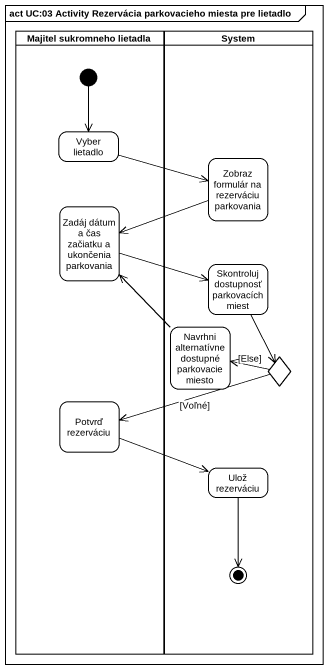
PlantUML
@startuml
mainframe act UC:03 Activity Rezervácia parkovacieho miesta pre lietadlo
hide empty description
state "Majitel sukromneho lietadla" as Majitel_sukromneho_lietadla <<partition>> {
  state "Vyber lietadlo" as Vyber_lietadlo
  state "Zadáj dátum a čas začiatku a ukončenia parkovania" as Zadáj_dátum_a_čas_začiatku
  state "Potvrď rezerváciu" as Potvrď_rezerváciu
  [*] --> Vyber_lietadlo
}
state System <<partition>> {
  state "Zobraz formulár na rezerváciu parkovania" as Zobraz_formulár_na
  state "Skontroluj dostupnosť parkovacích miest" as Skontroluj_dostupnosť
  state "Navrhni alternatívne dostupné parkovacie miesto" as Navrhni_alternatívne
  state choice1 <<choice>>
  state "Ulož rezerváciu" as Ulož_rezerváciu
  Ulož_rezerváciu --> [*]
}
Vyber_lietadlo -right-> Zobraz_formulár_na
Zobraz_formulár_na -left-> Zadáj_dátum_a_čas_začiatku
Zadáj_dátum_a_čas_začiatku -right-> Skontroluj_dostupnosť
Skontroluj_dostupnosť --> choice1
Navrhni_alternatívne -up-> Zadáj_dátum_a_čas_začiatku
choice1 -left-> Navrhni_alternatívne : [Else]
choice1 -left-> Potvrď_rezerváciu : [Voľné]
Potvrď_rezerváciu -right-> Ulož_rezerváciu
@enduml
